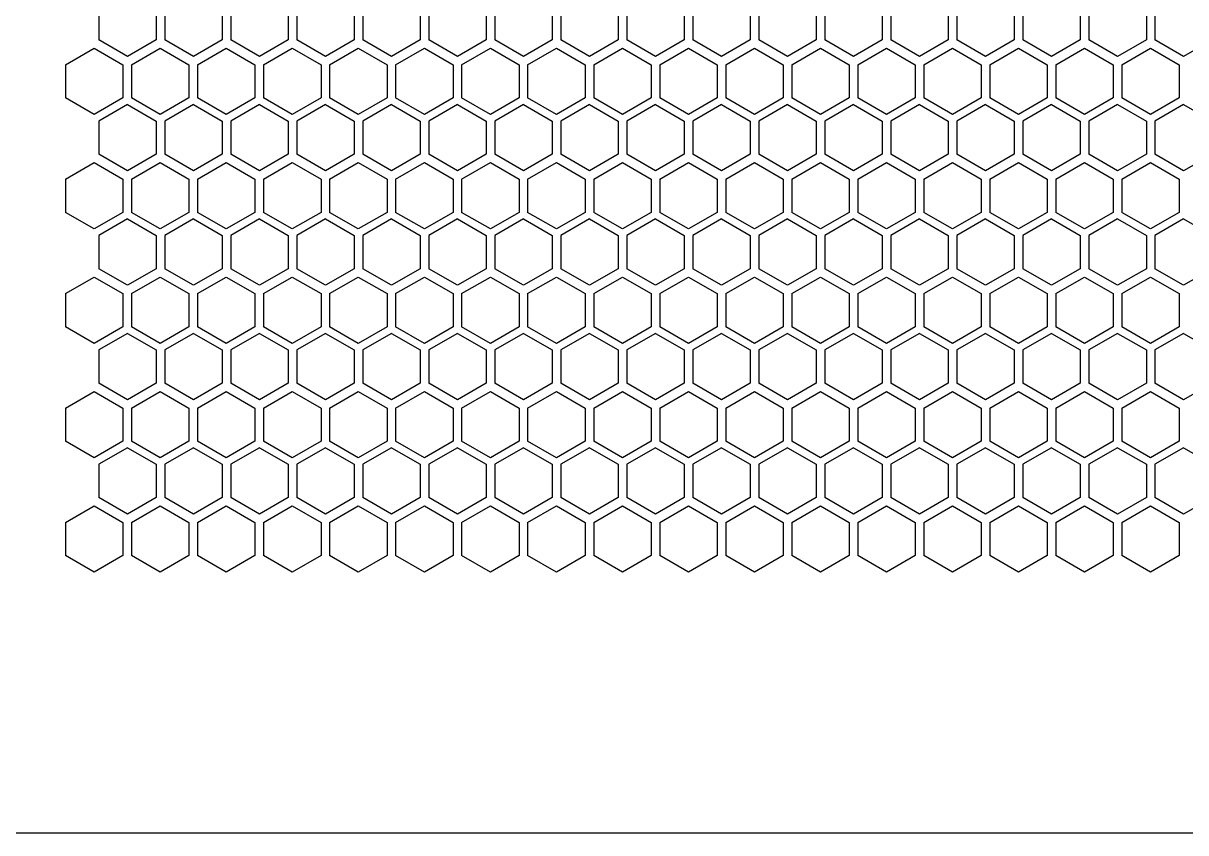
# Model space of a CAD drawing. Header units: millimetres. Extents: x 55614 to 110757, y -66981 to -47484.
# Drawn here: x 64181.1 to 64343.1, y -54977.5 to -54864.8 of the extents above; entities that cross this region are included whole.
import ezdxf

# ---------------------------------------------------------------- set-up
doc = ezdxf.new("R2010")
doc.units = ezdxf.units.MM
doc.layers.add('4215-0412-2_0', color=7, linetype='Continuous')
doc.layers.add('THICK', color=7, linetype='Continuous', lineweight=0)

# ---------------------------------------------------------------- blocks, each defined once
blk = doc.blocks.new('2-1725')
at = {"layer": '4215-0412-2_0', "color": 7, "linetype": 'Continuous'}
for p, q in [((-16895.18, -71942.25), (-16895.18, -71946.87)), ((-16887.18, -71942.25), (-16887.18, -71946.87)), ((-16885.98, -71942.25), (-16885.98, -71946.87)), ((-16877.98, -71942.25), (-16877.98, -71946.87)), ((-16876.78, -71942.25), (-16876.78, -71946.87)), ((-16868.78, -71942.25), (-16868.78, -71946.87)), ((-16867.58, -71942.25), (-16867.58, -71946.87)), ((-16859.58, -71942.25), (-16859.58, -71946.87)), ((-16858.38, -71942.25), (-16858.38, -71946.87)), ((-16850.38, -71942.25), (-16850.38, -71946.87)), ((-16849.18, -71942.25), (-16849.18, -71946.87)), ((-16841.18, -71942.25), (-16841.18, -71946.87)), ((-16839.98, -71942.25), (-16839.98, -71946.87)), ((-16831.98, -71942.25), (-16831.98, -71946.87)), ((-16830.78, -71942.25), (-16830.78, -71946.87)), ((-16822.78, -71942.25), (-16822.78, -71946.87)), ((-16821.58, -71942.25), (-16821.58, -71946.87)), ((-16813.58, -71942.25), (-16813.58, -71946.87)), ((-16812.38, -71942.25), (-16812.38, -71946.87)), ((-16804.38, -71942.25), (-16804.38, -71946.87)), ((-16803.18, -71942.25), (-16803.18, -71946.87)), ((-16795.18, -71942.25), (-16795.18, -71946.87)), ((-16793.98, -71942.25), (-16793.98, -71946.87)), ((-16785.98, -71942.25), (-16785.98, -71946.87)), ((-16784.78, -71942.25), (-16784.78, -71946.87)), ((-16776.78, -71942.25), (-16776.78, -71946.87)), ((-16775.58, -71942.25), (-16775.58, -71946.87)), ((-16767.58, -71942.25), (-16767.58, -71946.87)), ((-16766.38, -71942.25), (-16766.38, -71946.87)), ((-16758.38, -71942.25), (-16758.38, -71946.87)), ((-16757.18, -71942.25), (-16757.18, -71946.87)), ((-16749.18, -71942.25), (-16749.18, -71946.87)), ((-16747.98, -71942.25), (-16747.98, -71946.87)), ((-16899.8, -71950.34), (-16895.8, -71948.03)), ((-16895.8, -71948.03), (-16891.8, -71950.34)), ((-16891.18, -71949.18), (-16895.18, -71946.87)), ((-16887.18, -71946.87), (-16891.18, -71949.18)), ((-16890.6, -71950.34), (-16886.6, -71948.03)), ((-16886.6, -71948.03), (-16882.6, -71950.34)), ((-16881.98, -71949.18), (-16885.98, -71946.87)), ((-16877.98, -71946.87), (-16881.98, -71949.18)), ((-16881.4, -71950.34), (-16877.4, -71948.03)), ((-16877.4, -71948.03), (-16873.4, -71950.34)), ((-16872.78, -71949.18), (-16876.78, -71946.87)), ((-16868.78, -71946.87), (-16872.78, -71949.18)), ((-16872.2, -71950.34), (-16868.2, -71948.03)), ((-16868.2, -71948.03), (-16864.2, -71950.34)), ((-16863.58, -71949.18), (-16867.58, -71946.87)), ((-16859.58, -71946.87), (-16863.58, -71949.18)), ((-16863, -71950.34), (-16859, -71948.03)), ((-16859, -71948.03), (-16855, -71950.34)), ((-16854.38, -71949.18), (-16858.38, -71946.87)), ((-16850.38, -71946.87), (-16854.38, -71949.18)), ((-16853.8, -71950.34), (-16849.8, -71948.03)), ((-16849.8, -71948.03), (-16845.8, -71950.34)), ((-16845.18, -71949.18), (-16849.18, -71946.87)), ((-16841.18, -71946.87), (-16845.18, -71949.18)), ((-16844.6, -71950.34), (-16840.6, -71948.03)), ((-16840.6, -71948.03), (-16836.6, -71950.34)), ((-16835.98, -71949.18), (-16839.98, -71946.87)), ((-16831.98, -71946.87), (-16835.98, -71949.18)), ((-16835.4, -71950.34), (-16831.4, -71948.03)), ((-16831.4, -71948.03), (-16827.4, -71950.34)), ((-16826.78, -71949.18), (-16830.78, -71946.87)), ((-16822.78, -71946.87), (-16826.78, -71949.18)), ((-16826.2, -71950.34), (-16822.2, -71948.03)), ((-16822.2, -71948.03), (-16818.2, -71950.34)), ((-16817.58, -71949.18), (-16821.58, -71946.87)), ((-16813.58, -71946.87), (-16817.58, -71949.18)), ((-16817, -71950.34), (-16813, -71948.03)), ((-16813, -71948.03), (-16809, -71950.34)), ((-16808.38, -71949.18), (-16812.38, -71946.87)), ((-16804.38, -71946.87), (-16808.38, -71949.18)), ((-16807.8, -71950.34), (-16803.8, -71948.03)), ((-16803.8, -71948.03), (-16799.8, -71950.34)), ((-16799.18, -71949.18), (-16803.18, -71946.87)), ((-16795.18, -71946.87), (-16799.18, -71949.18)), ((-16798.6, -71950.34), (-16794.6, -71948.03)), ((-16794.6, -71948.03), (-16790.6, -71950.34)), ((-16789.98, -71949.18), (-16793.98, -71946.87)), ((-16785.98, -71946.87), (-16789.98, -71949.18)), ((-16789.4, -71950.34), (-16785.4, -71948.03)), ((-16785.4, -71948.03), (-16781.4, -71950.34)), ((-16780.78, -71949.18), (-16784.78, -71946.87)), ((-16776.78, -71946.87), (-16780.78, -71949.18)), ((-16780.2, -71950.34), (-16776.2, -71948.03)), ((-16776.2, -71948.03), (-16772.2, -71950.34)), ((-16771.58, -71949.18), (-16775.58, -71946.87)), ((-16767.58, -71946.87), (-16771.58, -71949.18)), ((-16771, -71950.34), (-16767, -71948.03)), ((-16767, -71948.03), (-16763, -71950.34)), ((-16762.38, -71949.18), (-16766.38, -71946.87)), ((-16758.38, -71946.87), (-16762.38, -71949.18)), ((-16761.8, -71950.34), (-16757.8, -71948.03)), ((-16757.8, -71948.03), (-16753.8, -71950.34)), ((-16753.18, -71949.18), (-16757.18, -71946.87)), ((-16749.18, -71946.87), (-16753.18, -71949.18)), ((-16752.6, -71950.34), (-16748.6, -71948.03)), ((-16748.6, -71948.03), (-16744.6, -71950.34)), ((-16743.98, -71949.18), (-16747.98, -71946.87)), ((-16739.98, -71946.87), (-16743.98, -71949.18)), ((-16899.8, -71950.34), (-16899.8, -71954.96)), ((-16891.8, -71950.34), (-16891.8, -71954.96)), ((-16890.6, -71950.34), (-16890.6, -71954.96)), ((-16882.6, -71950.34), (-16882.6, -71954.96)), ((-16881.4, -71950.34), (-16881.4, -71954.96)), ((-16873.4, -71950.34), (-16873.4, -71954.96)), ((-16872.2, -71950.34), (-16872.2, -71954.96)), ((-16864.2, -71950.34), (-16864.2, -71954.96)), ((-16863, -71950.34), (-16863, -71954.96)), ((-16855, -71950.34), (-16855, -71954.96)), ((-16853.8, -71950.34), (-16853.8, -71954.96)), ((-16845.8, -71950.34), (-16845.8, -71954.96)), ((-16844.6, -71950.34), (-16844.6, -71954.96)), ((-16836.6, -71950.34), (-16836.6, -71954.96)), ((-16835.4, -71950.34), (-16835.4, -71954.96)), ((-16827.4, -71950.34), (-16827.4, -71954.96)), ((-16826.2, -71950.34), (-16826.2, -71954.96)), ((-16818.2, -71950.34), (-16818.2, -71954.96)), ((-16817, -71950.34), (-16817, -71954.96)), ((-16809, -71950.34), (-16809, -71954.96)), ((-16807.8, -71950.34), (-16807.8, -71954.96)), ((-16799.8, -71950.34), (-16799.8, -71954.96)), ((-16798.6, -71950.34), (-16798.6, -71954.96)), ((-16790.6, -71950.34), (-16790.6, -71954.96)), ((-16789.4, -71950.34), (-16789.4, -71954.96)), ((-16781.4, -71950.34), (-16781.4, -71954.96)), ((-16780.2, -71950.34), (-16780.2, -71954.96)), ((-16772.2, -71950.34), (-16772.2, -71954.96)), ((-16771, -71950.34), (-16771, -71954.96)), ((-16763, -71950.34), (-16763, -71954.96)), ((-16761.8, -71950.34), (-16761.8, -71954.96)), ((-16753.8, -71950.34), (-16753.8, -71954.96)), ((-16752.6, -71950.34), (-16752.6, -71954.96)), ((-16744.6, -71950.34), (-16744.6, -71954.96)), ((-16895.8, -71957.27), (-16899.8, -71954.96)), ((-16891.8, -71954.96), (-16895.8, -71957.27)), ((-16891.18, -71955.87), (-16895.18, -71958.18)), ((-16891.18, -71955.87), (-16887.18, -71958.18)), ((-16886.6, -71957.27), (-16890.6, -71954.96)), ((-16882.6, -71954.96), (-16886.6, -71957.27)), ((-16881.98, -71955.87), (-16885.98, -71958.18)), ((-16881.98, -71955.87), (-16877.98, -71958.18)), ((-16877.4, -71957.27), (-16881.4, -71954.96)), ((-16873.4, -71954.96), (-16877.4, -71957.27)), ((-16872.78, -71955.87), (-16876.78, -71958.18)), ((-16872.78, -71955.87), (-16868.78, -71958.18)), ((-16868.2, -71957.27), (-16872.2, -71954.96)), ((-16864.2, -71954.96), (-16868.2, -71957.27)), ((-16863.58, -71955.87), (-16867.58, -71958.18)), ((-16863.58, -71955.87), (-16859.58, -71958.18)), ((-16859, -71957.27), (-16863, -71954.96)), ((-16855, -71954.96), (-16859, -71957.27)), ((-16854.38, -71955.87), (-16858.38, -71958.18)), ((-16854.38, -71955.87), (-16850.38, -71958.18)), ((-16849.8, -71957.27), (-16853.8, -71954.96)), ((-16845.8, -71954.96), (-16849.8, -71957.27)), ((-16845.18, -71955.87), (-16849.18, -71958.18)), ((-16845.18, -71955.87), (-16841.18, -71958.18)), ((-16840.6, -71957.27), (-16844.6, -71954.96)), ((-16836.6, -71954.96), (-16840.6, -71957.27)), ((-16835.98, -71955.87), (-16839.98, -71958.18)), ((-16835.98, -71955.87), (-16831.98, -71958.18)), ((-16831.4, -71957.27), (-16835.4, -71954.96)), ((-16827.4, -71954.96), (-16831.4, -71957.27)), ((-16826.78, -71955.87), (-16830.78, -71958.18)), ((-16826.78, -71955.87), (-16822.78, -71958.18)), ((-16822.2, -71957.27), (-16826.2, -71954.96)), ((-16818.2, -71954.96), (-16822.2, -71957.27)), ((-16817.58, -71955.87), (-16821.58, -71958.18)), ((-16817.58, -71955.87), (-16813.58, -71958.18)), ((-16813, -71957.27), (-16817, -71954.96)), ((-16809, -71954.96), (-16813, -71957.27)), ((-16808.38, -71955.87), (-16812.38, -71958.18)), ((-16808.38, -71955.87), (-16804.38, -71958.18)), ((-16803.8, -71957.27), (-16807.8, -71954.96)), ((-16799.8, -71954.96), (-16803.8, -71957.27)), ((-16799.18, -71955.87), (-16803.18, -71958.18)), ((-16799.18, -71955.87), (-16795.18, -71958.18)), ((-16794.6, -71957.27), (-16798.6, -71954.96)), ((-16790.6, -71954.96), (-16794.6, -71957.27)), ((-16789.98, -71955.87), (-16793.98, -71958.18)), ((-16789.98, -71955.87), (-16785.98, -71958.18)), ((-16785.4, -71957.27), (-16789.4, -71954.96)), ((-16781.4, -71954.96), (-16785.4, -71957.27)), ((-16780.78, -71955.87), (-16784.78, -71958.18)), ((-16780.78, -71955.87), (-16776.78, -71958.18)), ((-16776.2, -71957.27), (-16780.2, -71954.96)), ((-16772.2, -71954.96), (-16776.2, -71957.27)), ((-16771.58, -71955.87), (-16775.58, -71958.18)), ((-16771.58, -71955.87), (-16767.58, -71958.18)), ((-16767, -71957.27), (-16771, -71954.96)), ((-16763, -71954.96), (-16767, -71957.27)), ((-16762.38, -71955.87), (-16766.38, -71958.18)), ((-16762.38, -71955.87), (-16758.38, -71958.18)), ((-16757.8, -71957.27), (-16761.8, -71954.96)), ((-16753.8, -71954.96), (-16757.8, -71957.27)), ((-16753.18, -71955.87), (-16757.18, -71958.18)), ((-16753.18, -71955.87), (-16749.18, -71958.18)), ((-16748.6, -71957.27), (-16752.6, -71954.96)), ((-16744.6, -71954.96), (-16748.6, -71957.27)), ((-16743.98, -71955.87), (-16747.98, -71958.18)), ((-16743.98, -71955.87), (-16739.98, -71958.18)), ((-16895.18, -71958.18), (-16895.18, -71962.8)), ((-16887.18, -71958.18), (-16887.18, -71962.8)), ((-16885.98, -71958.18), (-16885.98, -71962.8)), ((-16877.98, -71958.18), (-16877.98, -71962.8)), ((-16876.78, -71958.18), (-16876.78, -71962.8)), ((-16868.78, -71958.18), (-16868.78, -71962.8)), ((-16867.58, -71958.18), (-16867.58, -71962.8)), ((-16859.58, -71958.18), (-16859.58, -71962.8)), ((-16858.38, -71958.18), (-16858.38, -71962.8)), ((-16850.38, -71958.18), (-16850.38, -71962.8)), ((-16849.18, -71958.18), (-16849.18, -71962.8)), ((-16841.18, -71958.18), (-16841.18, -71962.8)), ((-16839.98, -71958.18), (-16839.98, -71962.8)), ((-16831.98, -71958.18), (-16831.98, -71962.8)), ((-16830.78, -71958.18), (-16830.78, -71962.8)), ((-16822.78, -71958.18), (-16822.78, -71962.8)), ((-16821.58, -71958.18), (-16821.58, -71962.8)), ((-16813.58, -71958.18), (-16813.58, -71962.8)), ((-16812.38, -71958.18), (-16812.38, -71962.8)), ((-16804.38, -71958.18), (-16804.38, -71962.8)), ((-16803.18, -71958.18), (-16803.18, -71962.8)), ((-16795.18, -71958.18), (-16795.18, -71962.8)), ((-16793.98, -71958.18), (-16793.98, -71962.8)), ((-16785.98, -71958.18), (-16785.98, -71962.8)), ((-16784.78, -71958.18), (-16784.78, -71962.8)), ((-16776.78, -71958.18), (-16776.78, -71962.8)), ((-16775.58, -71958.18), (-16775.58, -71962.8)), ((-16767.58, -71958.18), (-16767.58, -71962.8)), ((-16766.38, -71958.18), (-16766.38, -71962.8)), ((-16758.38, -71958.18), (-16758.38, -71962.8)), ((-16757.18, -71958.18), (-16757.18, -71962.8)), ((-16749.18, -71958.18), (-16749.18, -71962.8)), ((-16747.98, -71958.18), (-16747.98, -71962.8)), ((-16891.18, -71965.11), (-16895.18, -71962.8)), ((-16887.18, -71962.8), (-16891.18, -71965.11)), ((-16881.98, -71965.11), (-16885.98, -71962.8)), ((-16877.98, -71962.8), (-16881.98, -71965.11)), ((-16872.78, -71965.11), (-16876.78, -71962.8)), ((-16868.78, -71962.8), (-16872.78, -71965.11)), ((-16863.58, -71965.11), (-16867.58, -71962.8)), ((-16859.58, -71962.8), (-16863.58, -71965.11)), ((-16854.38, -71965.11), (-16858.38, -71962.8)), ((-16850.38, -71962.8), (-16854.38, -71965.11)), ((-16845.18, -71965.11), (-16849.18, -71962.8)), ((-16841.18, -71962.8), (-16845.18, -71965.11)), ((-16835.98, -71965.11), (-16839.98, -71962.8)), ((-16831.98, -71962.8), (-16835.98, -71965.11)), ((-16826.78, -71965.11), (-16830.78, -71962.8)), ((-16822.78, -71962.8), (-16826.78, -71965.11)), ((-16817.58, -71965.11), (-16821.58, -71962.8)), ((-16813.58, -71962.8), (-16817.58, -71965.11)), ((-16808.38, -71965.11), (-16812.38, -71962.8)), ((-16804.38, -71962.8), (-16808.38, -71965.11)), ((-16799.18, -71965.11), (-16803.18, -71962.8)), ((-16795.18, -71962.8), (-16799.18, -71965.11)), ((-16789.98, -71965.11), (-16793.98, -71962.8)), ((-16785.98, -71962.8), (-16789.98, -71965.11)), ((-16780.78, -71965.11), (-16784.78, -71962.8)), ((-16776.78, -71962.8), (-16780.78, -71965.11)), ((-16771.58, -71965.11), (-16775.58, -71962.8)), ((-16767.58, -71962.8), (-16771.58, -71965.11)), ((-16762.38, -71965.11), (-16766.38, -71962.8)), ((-16758.38, -71962.8), (-16762.38, -71965.11)), ((-16753.18, -71965.11), (-16757.18, -71962.8)), ((-16749.18, -71962.8), (-16753.18, -71965.11)), ((-16743.98, -71965.11), (-16747.98, -71962.8)), ((-16739.98, -71962.8), (-16743.98, -71965.11)), ((-16899.8, -71966.27), (-16895.8, -71963.96)), ((-16895.8, -71963.96), (-16891.8, -71966.27)), ((-16890.6, -71966.27), (-16886.6, -71963.96)), ((-16886.6, -71963.96), (-16882.6, -71966.27)), ((-16881.4, -71966.27), (-16877.4, -71963.96)), ((-16877.4, -71963.96), (-16873.4, -71966.27)), ((-16872.2, -71966.27), (-16868.2, -71963.96)), ((-16868.2, -71963.96), (-16864.2, -71966.27)), ((-16863, -71966.27), (-16859, -71963.96)), ((-16859, -71963.96), (-16855, -71966.27)), ((-16853.8, -71966.27), (-16849.8, -71963.96)), ((-16849.8, -71963.96), (-16845.8, -71966.27)), ((-16844.6, -71966.27), (-16840.6, -71963.96)), ((-16840.6, -71963.96), (-16836.6, -71966.27)), ((-16835.4, -71966.27), (-16831.4, -71963.96)), ((-16831.4, -71963.96), (-16827.4, -71966.27)), ((-16826.2, -71966.27), (-16822.2, -71963.96)), ((-16822.2, -71963.96), (-16818.2, -71966.27)), ((-16817, -71966.27), (-16813, -71963.96)), ((-16813, -71963.96), (-16809, -71966.27)), ((-16807.8, -71966.27), (-16803.8, -71963.96)), ((-16803.8, -71963.96), (-16799.8, -71966.27)), ((-16798.6, -71966.27), (-16794.6, -71963.96)), ((-16794.6, -71963.96), (-16790.6, -71966.27)), ((-16789.4, -71966.27), (-16785.4, -71963.96)), ((-16785.4, -71963.96), (-16781.4, -71966.27)), ((-16780.2, -71966.27), (-16776.2, -71963.96)), ((-16776.2, -71963.96), (-16772.2, -71966.27)), ((-16771, -71966.27), (-16767, -71963.96)), ((-16767, -71963.96), (-16763, -71966.27)), ((-16761.8, -71966.27), (-16757.8, -71963.96)), ((-16757.8, -71963.96), (-16753.8, -71966.27)), ((-16752.6, -71966.27), (-16748.6, -71963.96)), ((-16748.6, -71963.96), (-16744.6, -71966.27)), ((-16899.8, -71966.27), (-16899.8, -71970.89)), ((-16891.8, -71966.27), (-16891.8, -71970.89)), ((-16890.6, -71966.27), (-16890.6, -71970.89)), ((-16882.6, -71966.27), (-16882.6, -71970.89)), ((-16881.4, -71966.27), (-16881.4, -71970.89)), ((-16873.4, -71966.27), (-16873.4, -71970.89)), ((-16872.2, -71966.27), (-16872.2, -71970.89)), ((-16864.2, -71966.27), (-16864.2, -71970.89)), ((-16863, -71966.27), (-16863, -71970.89)), ((-16855, -71966.27), (-16855, -71970.89)), ((-16853.8, -71966.27), (-16853.8, -71970.89)), ((-16845.8, -71966.27), (-16845.8, -71970.89)), ((-16844.6, -71966.27), (-16844.6, -71970.89)), ((-16836.6, -71966.27), (-16836.6, -71970.89)), ((-16835.4, -71966.27), (-16835.4, -71970.89)), ((-16827.4, -71966.27), (-16827.4, -71970.89)), ((-16826.2, -71966.27), (-16826.2, -71970.89)), ((-16818.2, -71966.27), (-16818.2, -71970.89)), ((-16817, -71966.27), (-16817, -71970.89)), ((-16809, -71966.27), (-16809, -71970.89)), ((-16807.8, -71966.27), (-16807.8, -71970.89)), ((-16799.8, -71966.27), (-16799.8, -71970.89)), ((-16798.6, -71966.27), (-16798.6, -71970.89)), ((-16790.6, -71966.27), (-16790.6, -71970.89)), ((-16789.4, -71966.27), (-16789.4, -71970.89)), ((-16781.4, -71966.27), (-16781.4, -71970.89)), ((-16780.2, -71966.27), (-16780.2, -71970.89)), ((-16772.2, -71966.27), (-16772.2, -71970.89)), ((-16771, -71966.27), (-16771, -71970.89)), ((-16763, -71966.27), (-16763, -71970.89)), ((-16761.8, -71966.27), (-16761.8, -71970.89)), ((-16753.8, -71966.27), (-16753.8, -71970.89)), ((-16752.6, -71966.27), (-16752.6, -71970.89)), ((-16744.6, -71966.27), (-16744.6, -71970.89)), ((-16895.8, -71973.2), (-16899.8, -71970.89)), ((-16891.8, -71970.89), (-16895.8, -71973.2)), ((-16886.6, -71973.2), (-16890.6, -71970.89)), ((-16882.6, -71970.89), (-16886.6, -71973.2)), ((-16877.4, -71973.2), (-16881.4, -71970.89)), ((-16873.4, -71970.89), (-16877.4, -71973.2)), ((-16868.2, -71973.2), (-16872.2, -71970.89)), ((-16864.2, -71970.89), (-16868.2, -71973.2)), ((-16859, -71973.2), (-16863, -71970.89)), ((-16855, -71970.89), (-16859, -71973.2)), ((-16849.8, -71973.2), (-16853.8, -71970.89)), ((-16845.8, -71970.89), (-16849.8, -71973.2)), ((-16840.6, -71973.2), (-16844.6, -71970.89)), ((-16836.6, -71970.89), (-16840.6, -71973.2)), ((-16831.4, -71973.2), (-16835.4, -71970.89)), ((-16827.4, -71970.89), (-16831.4, -71973.2)), ((-16822.2, -71973.2), (-16826.2, -71970.89)), ((-16818.2, -71970.89), (-16822.2, -71973.2)), ((-16813, -71973.2), (-16817, -71970.89)), ((-16809, -71970.89), (-16813, -71973.2)), ((-16803.8, -71973.2), (-16807.8, -71970.89)), ((-16799.8, -71970.89), (-16803.8, -71973.2)), ((-16794.6, -71973.2), (-16798.6, -71970.89)), ((-16790.6, -71970.89), (-16794.6, -71973.2)), ((-16785.4, -71973.2), (-16789.4, -71970.89)), ((-16781.4, -71970.89), (-16785.4, -71973.2)), ((-16776.2, -71973.2), (-16780.2, -71970.89)), ((-16772.2, -71970.89), (-16776.2, -71973.2)), ((-16767, -71973.2), (-16771, -71970.89)), ((-16763, -71970.89), (-16767, -71973.2)), ((-16757.8, -71973.2), (-16761.8, -71970.89)), ((-16753.8, -71970.89), (-16757.8, -71973.2)), ((-16748.6, -71973.2), (-16752.6, -71970.89)), ((-16744.6, -71970.89), (-16748.6, -71973.2)), ((-16891.18, -71971.8), (-16895.18, -71974.11)), ((-16891.18, -71971.8), (-16887.18, -71974.11)), ((-16881.98, -71971.8), (-16885.98, -71974.11)), ((-16881.98, -71971.8), (-16877.98, -71974.11)), ((-16872.78, -71971.8), (-16876.78, -71974.11)), ((-16872.78, -71971.8), (-16868.78, -71974.11)), ((-16863.58, -71971.8), (-16867.58, -71974.11)), ((-16863.58, -71971.8), (-16859.58, -71974.11)), ((-16854.38, -71971.8), (-16858.38, -71974.11)), ((-16854.38, -71971.8), (-16850.38, -71974.11)), ((-16845.18, -71971.8), (-16849.18, -71974.11)), ((-16845.18, -71971.8), (-16841.18, -71974.11)), ((-16835.98, -71971.8), (-16839.98, -71974.11)), ((-16835.98, -71971.8), (-16831.98, -71974.11)), ((-16826.78, -71971.8), (-16830.78, -71974.11)), ((-16826.78, -71971.8), (-16822.78, -71974.11)), ((-16817.58, -71971.8), (-16821.58, -71974.11)), ((-16817.58, -71971.8), (-16813.58, -71974.11)), ((-16808.38, -71971.8), (-16812.38, -71974.11)), ((-16808.38, -71971.8), (-16804.38, -71974.11)), ((-16799.18, -71971.8), (-16803.18, -71974.11)), ((-16799.18, -71971.8), (-16795.18, -71974.11)), ((-16789.98, -71971.8), (-16793.98, -71974.11)), ((-16789.98, -71971.8), (-16785.98, -71974.11)), ((-16780.78, -71971.8), (-16784.78, -71974.11)), ((-16780.78, -71971.8), (-16776.78, -71974.11)), ((-16771.58, -71971.8), (-16775.58, -71974.11)), ((-16771.58, -71971.8), (-16767.58, -71974.11)), ((-16762.38, -71971.8), (-16766.38, -71974.11)), ((-16762.38, -71971.8), (-16758.38, -71974.11)), ((-16753.18, -71971.8), (-16757.18, -71974.11)), ((-16753.18, -71971.8), (-16749.18, -71974.11)), ((-16743.98, -71971.8), (-16747.98, -71974.11)), ((-16743.98, -71971.8), (-16739.98, -71974.11)), ((-16895.18, -71974.11), (-16895.18, -71978.73)), ((-16887.18, -71974.11), (-16887.18, -71978.73)), ((-16885.98, -71974.11), (-16885.98, -71978.73)), ((-16877.98, -71974.11), (-16877.98, -71978.73)), ((-16876.78, -71974.11), (-16876.78, -71978.73)), ((-16868.78, -71974.11), (-16868.78, -71978.73)), ((-16867.58, -71974.11), (-16867.58, -71978.73)), ((-16859.58, -71974.11), (-16859.58, -71978.73)), ((-16858.38, -71974.11), (-16858.38, -71978.73)), ((-16850.38, -71974.11), (-16850.38, -71978.73)), ((-16849.18, -71974.11), (-16849.18, -71978.73)), ((-16841.18, -71974.11), (-16841.18, -71978.73)), ((-16839.98, -71974.11), (-16839.98, -71978.73)), ((-16831.98, -71974.11), (-16831.98, -71978.73)), ((-16830.78, -71974.11), (-16830.78, -71978.73)), ((-16822.78, -71974.11), (-16822.78, -71978.73)), ((-16821.58, -71974.11), (-16821.58, -71978.73)), ((-16813.58, -71974.11), (-16813.58, -71978.73)), ((-16812.38, -71974.11), (-16812.38, -71978.73)), ((-16804.38, -71974.11), (-16804.38, -71978.73)), ((-16803.18, -71974.11), (-16803.18, -71978.73)), ((-16795.18, -71974.11), (-16795.18, -71978.73)), ((-16793.98, -71974.11), (-16793.98, -71978.73)), ((-16785.98, -71974.11), (-16785.98, -71978.73)), ((-16784.78, -71974.11), (-16784.78, -71978.73)), ((-16776.78, -71974.11), (-16776.78, -71978.73)), ((-16775.58, -71974.11), (-16775.58, -71978.73)), ((-16767.58, -71974.11), (-16767.58, -71978.73)), ((-16766.38, -71974.11), (-16766.38, -71978.73)), ((-16758.38, -71974.11), (-16758.38, -71978.73)), ((-16757.18, -71974.11), (-16757.18, -71978.73)), ((-16749.18, -71974.11), (-16749.18, -71978.73)), ((-16747.98, -71974.11), (-16747.98, -71978.73)), ((-16891.18, -71981.04), (-16895.18, -71978.73)), ((-16887.18, -71978.73), (-16891.18, -71981.04)), ((-16881.98, -71981.04), (-16885.98, -71978.73)), ((-16877.98, -71978.73), (-16881.98, -71981.04)), ((-16872.78, -71981.04), (-16876.78, -71978.73)), ((-16868.78, -71978.73), (-16872.78, -71981.04)), ((-16863.58, -71981.04), (-16867.58, -71978.73)), ((-16859.58, -71978.73), (-16863.58, -71981.04)), ((-16854.38, -71981.04), (-16858.38, -71978.73)), ((-16850.38, -71978.73), (-16854.38, -71981.04)), ((-16845.18, -71981.04), (-16849.18, -71978.73)), ((-16841.18, -71978.73), (-16845.18, -71981.04)), ((-16835.98, -71981.04), (-16839.98, -71978.73)), ((-16831.98, -71978.73), (-16835.98, -71981.04)), ((-16826.78, -71981.04), (-16830.78, -71978.73)), ((-16822.78, -71978.73), (-16826.78, -71981.04)), ((-16817.58, -71981.04), (-16821.58, -71978.73)), ((-16813.58, -71978.73), (-16817.58, -71981.04)), ((-16808.38, -71981.04), (-16812.38, -71978.73)), ((-16804.38, -71978.73), (-16808.38, -71981.04)), ((-16799.18, -71981.04), (-16803.18, -71978.73)), ((-16795.18, -71978.73), (-16799.18, -71981.04)), ((-16789.98, -71981.04), (-16793.98, -71978.73)), ((-16785.98, -71978.73), (-16789.98, -71981.04)), ((-16780.78, -71981.04), (-16784.78, -71978.73)), ((-16776.78, -71978.73), (-16780.78, -71981.04)), ((-16771.58, -71981.04), (-16775.58, -71978.73)), ((-16767.58, -71978.73), (-16771.58, -71981.04)), ((-16762.38, -71981.04), (-16766.38, -71978.73)), ((-16758.38, -71978.73), (-16762.38, -71981.04)), ((-16753.18, -71981.04), (-16757.18, -71978.73)), ((-16749.18, -71978.73), (-16753.18, -71981.04)), ((-16743.98, -71981.04), (-16747.98, -71978.73)), ((-16739.98, -71978.73), (-16743.98, -71981.04)), ((-16899.8, -71982.2), (-16895.8, -71979.89)), ((-16895.8, -71979.89), (-16891.8, -71982.2)), ((-16890.6, -71982.2), (-16886.6, -71979.89)), ((-16886.6, -71979.89), (-16882.6, -71982.2)), ((-16881.4, -71982.2), (-16877.4, -71979.89)), ((-16877.4, -71979.89), (-16873.4, -71982.2)), ((-16872.2, -71982.2), (-16868.2, -71979.89)), ((-16868.2, -71979.89), (-16864.2, -71982.2)), ((-16863, -71982.2), (-16859, -71979.89)), ((-16859, -71979.89), (-16855, -71982.2)), ((-16853.8, -71982.2), (-16849.8, -71979.89)), ((-16849.8, -71979.89), (-16845.8, -71982.2)), ((-16844.6, -71982.2), (-16840.6, -71979.89)), ((-16840.6, -71979.89), (-16836.6, -71982.2)), ((-16835.4, -71982.2), (-16831.4, -71979.89)), ((-16831.4, -71979.89), (-16827.4, -71982.2)), ((-16826.2, -71982.2), (-16822.2, -71979.89)), ((-16822.2, -71979.89), (-16818.2, -71982.2)), ((-16817, -71982.2), (-16813, -71979.89)), ((-16813, -71979.89), (-16809, -71982.2)), ((-16807.8, -71982.2), (-16803.8, -71979.89)), ((-16803.8, -71979.89), (-16799.8, -71982.2)), ((-16798.6, -71982.2), (-16794.6, -71979.89)), ((-16794.6, -71979.89), (-16790.6, -71982.2)), ((-16789.4, -71982.2), (-16785.4, -71979.89)), ((-16785.4, -71979.89), (-16781.4, -71982.2)), ((-16780.2, -71982.2), (-16776.2, -71979.89)), ((-16776.2, -71979.89), (-16772.2, -71982.2)), ((-16771, -71982.2), (-16767, -71979.89)), ((-16767, -71979.89), (-16763, -71982.2)), ((-16761.8, -71982.2), (-16757.8, -71979.89)), ((-16757.8, -71979.89), (-16753.8, -71982.2)), ((-16752.6, -71982.2), (-16748.6, -71979.89)), ((-16748.6, -71979.89), (-16744.6, -71982.2)), ((-16899.8, -71982.2), (-16899.8, -71986.82)), ((-16891.8, -71982.2), (-16891.8, -71986.82)), ((-16890.6, -71982.2), (-16890.6, -71986.82)), ((-16882.6, -71982.2), (-16882.6, -71986.82)), ((-16881.4, -71982.2), (-16881.4, -71986.82)), ((-16873.4, -71982.2), (-16873.4, -71986.82)), ((-16872.2, -71982.2), (-16872.2, -71986.82)), ((-16864.2, -71982.2), (-16864.2, -71986.82)), ((-16863, -71982.2), (-16863, -71986.82)), ((-16855, -71982.2), (-16855, -71986.82)), ((-16853.8, -71982.2), (-16853.8, -71986.82)), ((-16845.8, -71982.2), (-16845.8, -71986.82)), ((-16844.6, -71982.2), (-16844.6, -71986.82)), ((-16836.6, -71982.2), (-16836.6, -71986.82)), ((-16835.4, -71982.2), (-16835.4, -71986.82)), ((-16827.4, -71982.2), (-16827.4, -71986.82)), ((-16826.2, -71982.2), (-16826.2, -71986.82)), ((-16818.2, -71982.2), (-16818.2, -71986.82)), ((-16817, -71982.2), (-16817, -71986.82)), ((-16809, -71982.2), (-16809, -71986.82)), ((-16807.8, -71982.2), (-16807.8, -71986.82)), ((-16799.8, -71982.2), (-16799.8, -71986.82)), ((-16798.6, -71982.2), (-16798.6, -71986.82)), ((-16790.6, -71982.2), (-16790.6, -71986.82)), ((-16789.4, -71982.2), (-16789.4, -71986.82)), ((-16781.4, -71982.2), (-16781.4, -71986.82)), ((-16780.2, -71982.2), (-16780.2, -71986.82)), ((-16772.2, -71982.2), (-16772.2, -71986.82)), ((-16771, -71982.2), (-16771, -71986.82)), ((-16763, -71982.2), (-16763, -71986.82)), ((-16761.8, -71982.2), (-16761.8, -71986.82)), ((-16753.8, -71982.2), (-16753.8, -71986.82)), ((-16752.6, -71982.2), (-16752.6, -71986.82)), ((-16744.6, -71982.2), (-16744.6, -71986.82)), ((-16895.8, -71989.13), (-16899.8, -71986.82)), ((-16891.8, -71986.82), (-16895.8, -71989.13)), ((-16886.6, -71989.13), (-16890.6, -71986.82)), ((-16882.6, -71986.82), (-16886.6, -71989.13)), ((-16877.4, -71989.13), (-16881.4, -71986.82)), ((-16873.4, -71986.82), (-16877.4, -71989.13)), ((-16868.2, -71989.13), (-16872.2, -71986.82)), ((-16864.2, -71986.82), (-16868.2, -71989.13)), ((-16859, -71989.13), (-16863, -71986.82)), ((-16855, -71986.82), (-16859, -71989.13)), ((-16849.8, -71989.13), (-16853.8, -71986.82)), ((-16845.8, -71986.82), (-16849.8, -71989.13)), ((-16840.6, -71989.13), (-16844.6, -71986.82)), ((-16836.6, -71986.82), (-16840.6, -71989.13)), ((-16831.4, -71989.13), (-16835.4, -71986.82)), ((-16827.4, -71986.82), (-16831.4, -71989.13)), ((-16822.2, -71989.13), (-16826.2, -71986.82)), ((-16818.2, -71986.82), (-16822.2, -71989.13)), ((-16813, -71989.13), (-16817, -71986.82)), ((-16809, -71986.82), (-16813, -71989.13)), ((-16803.8, -71989.13), (-16807.8, -71986.82)), ((-16799.8, -71986.82), (-16803.8, -71989.13)), ((-16794.6, -71989.13), (-16798.6, -71986.82)), ((-16790.6, -71986.82), (-16794.6, -71989.13)), ((-16785.4, -71989.13), (-16789.4, -71986.82)), ((-16781.4, -71986.82), (-16785.4, -71989.13)), ((-16776.2, -71989.13), (-16780.2, -71986.82)), ((-16772.2, -71986.82), (-16776.2, -71989.13)), ((-16767, -71989.13), (-16771, -71986.82)), ((-16763, -71986.82), (-16767, -71989.13)), ((-16757.8, -71989.13), (-16761.8, -71986.82)), ((-16753.8, -71986.82), (-16757.8, -71989.13)), ((-16748.6, -71989.13), (-16752.6, -71986.82)), ((-16744.6, -71986.82), (-16748.6, -71989.13)), ((-16891.18, -71987.73), (-16895.18, -71990.04)), ((-16891.18, -71987.73), (-16887.18, -71990.04)), ((-16881.98, -71987.73), (-16885.98, -71990.04)), ((-16881.98, -71987.73), (-16877.98, -71990.04)), ((-16872.78, -71987.73), (-16876.78, -71990.04)), ((-16872.78, -71987.73), (-16868.78, -71990.04)), ((-16863.58, -71987.73), (-16867.58, -71990.04)), ((-16863.58, -71987.73), (-16859.58, -71990.04)), ((-16854.38, -71987.73), (-16858.38, -71990.04)), ((-16854.38, -71987.73), (-16850.38, -71990.04)), ((-16845.18, -71987.73), (-16849.18, -71990.04)), ((-16845.18, -71987.73), (-16841.18, -71990.04)), ((-16835.98, -71987.73), (-16839.98, -71990.04)), ((-16835.98, -71987.73), (-16831.98, -71990.04)), ((-16826.78, -71987.73), (-16830.78, -71990.04)), ((-16826.78, -71987.73), (-16822.78, -71990.04)), ((-16817.58, -71987.73), (-16821.58, -71990.04)), ((-16817.58, -71987.73), (-16813.58, -71990.04)), ((-16808.38, -71987.73), (-16812.38, -71990.04)), ((-16808.38, -71987.73), (-16804.38, -71990.04)), ((-16799.18, -71987.73), (-16803.18, -71990.04)), ((-16799.18, -71987.73), (-16795.18, -71990.04)), ((-16789.98, -71987.73), (-16793.98, -71990.04)), ((-16789.98, -71987.73), (-16785.98, -71990.04)), ((-16780.78, -71987.73), (-16784.78, -71990.04)), ((-16780.78, -71987.73), (-16776.78, -71990.04)), ((-16771.58, -71987.73), (-16775.58, -71990.04)), ((-16771.58, -71987.73), (-16767.58, -71990.04)), ((-16762.38, -71987.73), (-16766.38, -71990.04)), ((-16762.38, -71987.73), (-16758.38, -71990.04)), ((-16753.18, -71987.73), (-16757.18, -71990.04)), ((-16753.18, -71987.73), (-16749.18, -71990.04)), ((-16743.98, -71987.73), (-16747.98, -71990.04)), ((-16743.98, -71987.73), (-16739.98, -71990.04)), ((-16895.18, -71990.04), (-16895.18, -71994.66)), ((-16887.18, -71990.04), (-16887.18, -71994.66)), ((-16885.98, -71990.04), (-16885.98, -71994.66)), ((-16877.98, -71990.04), (-16877.98, -71994.66)), ((-16876.78, -71990.04), (-16876.78, -71994.66)), ((-16868.78, -71990.04), (-16868.78, -71994.66)), ((-16867.58, -71990.04), (-16867.58, -71994.66)), ((-16859.58, -71990.04), (-16859.58, -71994.66)), ((-16858.38, -71990.04), (-16858.38, -71994.66)), ((-16850.38, -71990.04), (-16850.38, -71994.66)), ((-16849.18, -71990.04), (-16849.18, -71994.66)), ((-16841.18, -71990.04), (-16841.18, -71994.66)), ((-16839.98, -71990.04), (-16839.98, -71994.66)), ((-16831.98, -71990.04), (-16831.98, -71994.66)), ((-16830.78, -71990.04), (-16830.78, -71994.66)), ((-16822.78, -71990.04), (-16822.78, -71994.66)), ((-16821.58, -71990.04), (-16821.58, -71994.66)), ((-16813.58, -71990.04), (-16813.58, -71994.66)), ((-16812.38, -71990.04), (-16812.38, -71994.66)), ((-16804.38, -71990.04), (-16804.38, -71994.66)), ((-16803.18, -71990.04), (-16803.18, -71994.66)), ((-16795.18, -71990.04), (-16795.18, -71994.66)), ((-16793.98, -71990.04), (-16793.98, -71994.66)), ((-16785.98, -71990.04), (-16785.98, -71994.66)), ((-16784.78, -71990.04), (-16784.78, -71994.66)), ((-16776.78, -71990.04), (-16776.78, -71994.66)), ((-16775.58, -71990.04), (-16775.58, -71994.66)), ((-16767.58, -71990.04), (-16767.58, -71994.66)), ((-16766.38, -71990.04), (-16766.38, -71994.66)), ((-16758.38, -71990.04), (-16758.38, -71994.66)), ((-16757.18, -71990.04), (-16757.18, -71994.66)), ((-16749.18, -71990.04), (-16749.18, -71994.66)), ((-16747.98, -71990.04), (-16747.98, -71994.66)), ((-16891.18, -71996.97), (-16895.18, -71994.66)), ((-16887.18, -71994.66), (-16891.18, -71996.97)), ((-16881.98, -71996.97), (-16885.98, -71994.66)), ((-16877.98, -71994.66), (-16881.98, -71996.97)), ((-16872.78, -71996.97), (-16876.78, -71994.66)), ((-16868.78, -71994.66), (-16872.78, -71996.97)), ((-16863.58, -71996.97), (-16867.58, -71994.66)), ((-16859.58, -71994.66), (-16863.58, -71996.97)), ((-16854.38, -71996.97), (-16858.38, -71994.66)), ((-16850.38, -71994.66), (-16854.38, -71996.97)), ((-16845.18, -71996.97), (-16849.18, -71994.66)), ((-16841.18, -71994.66), (-16845.18, -71996.97)), ((-16835.98, -71996.97), (-16839.98, -71994.66)), ((-16831.98, -71994.66), (-16835.98, -71996.97)), ((-16826.78, -71996.97), (-16830.78, -71994.66)), ((-16822.78, -71994.66), (-16826.78, -71996.97)), ((-16817.58, -71996.97), (-16821.58, -71994.66)), ((-16813.58, -71994.66), (-16817.58, -71996.97)), ((-16808.38, -71996.97), (-16812.38, -71994.66)), ((-16804.38, -71994.66), (-16808.38, -71996.97)), ((-16799.18, -71996.97), (-16803.18, -71994.66)), ((-16795.18, -71994.66), (-16799.18, -71996.97)), ((-16789.98, -71996.97), (-16793.98, -71994.66)), ((-16785.98, -71994.66), (-16789.98, -71996.97)), ((-16780.78, -71996.97), (-16784.78, -71994.66)), ((-16776.78, -71994.66), (-16780.78, -71996.97)), ((-16771.58, -71996.97), (-16775.58, -71994.66)), ((-16767.58, -71994.66), (-16771.58, -71996.97)), ((-16762.38, -71996.97), (-16766.38, -71994.66)), ((-16758.38, -71994.66), (-16762.38, -71996.97)), ((-16753.18, -71996.97), (-16757.18, -71994.66)), ((-16749.18, -71994.66), (-16753.18, -71996.97)), ((-16743.98, -71996.97), (-16747.98, -71994.66)), ((-16739.98, -71994.66), (-16743.98, -71996.97)), ((-16899.8, -71998.13), (-16895.8, -71995.82)), ((-16895.8, -71995.82), (-16891.8, -71998.13)), ((-16890.6, -71998.13), (-16886.6, -71995.82)), ((-16886.6, -71995.82), (-16882.6, -71998.13)), ((-16881.4, -71998.13), (-16877.4, -71995.82)), ((-16877.4, -71995.82), (-16873.4, -71998.13)), ((-16872.2, -71998.13), (-16868.2, -71995.82)), ((-16868.2, -71995.82), (-16864.2, -71998.13)), ((-16863, -71998.13), (-16859, -71995.82)), ((-16859, -71995.82), (-16855, -71998.13)), ((-16853.8, -71998.13), (-16849.8, -71995.82)), ((-16849.8, -71995.82), (-16845.8, -71998.13)), ((-16844.6, -71998.13), (-16840.6, -71995.82)), ((-16840.6, -71995.82), (-16836.6, -71998.13)), ((-16835.4, -71998.13), (-16831.4, -71995.82)), ((-16831.4, -71995.82), (-16827.4, -71998.13)), ((-16826.2, -71998.13), (-16822.2, -71995.82)), ((-16822.2, -71995.82), (-16818.2, -71998.13)), ((-16817, -71998.13), (-16813, -71995.82)), ((-16813, -71995.82), (-16809, -71998.13)), ((-16807.8, -71998.13), (-16803.8, -71995.82)), ((-16803.8, -71995.82), (-16799.8, -71998.13)), ((-16798.6, -71998.13), (-16794.6, -71995.82)), ((-16794.6, -71995.82), (-16790.6, -71998.13)), ((-16789.4, -71998.13), (-16785.4, -71995.82)), ((-16785.4, -71995.82), (-16781.4, -71998.13)), ((-16780.2, -71998.13), (-16776.2, -71995.82)), ((-16776.2, -71995.82), (-16772.2, -71998.13)), ((-16771, -71998.13), (-16767, -71995.82)), ((-16767, -71995.82), (-16763, -71998.13)), ((-16761.8, -71998.13), (-16757.8, -71995.82)), ((-16757.8, -71995.82), (-16753.8, -71998.13)), ((-16752.6, -71998.13), (-16748.6, -71995.82)), ((-16748.6, -71995.82), (-16744.6, -71998.13)), ((-16899.8, -71998.13), (-16899.8, -72002.75)), ((-16891.8, -71998.13), (-16891.8, -72002.75)), ((-16890.6, -71998.13), (-16890.6, -72002.75)), ((-16882.6, -71998.13), (-16882.6, -72002.75)), ((-16881.4, -71998.13), (-16881.4, -72002.75)), ((-16873.4, -71998.13), (-16873.4, -72002.75)), ((-16872.2, -71998.13), (-16872.2, -72002.75)), ((-16864.2, -71998.13), (-16864.2, -72002.75)), ((-16863, -71998.13), (-16863, -72002.75)), ((-16855, -71998.13), (-16855, -72002.75)), ((-16853.8, -71998.13), (-16853.8, -72002.75)), ((-16845.8, -71998.13), (-16845.8, -72002.75)), ((-16844.6, -71998.13), (-16844.6, -72002.75)), ((-16836.6, -71998.13), (-16836.6, -72002.75)), ((-16835.4, -71998.13), (-16835.4, -72002.75)), ((-16827.4, -71998.13), (-16827.4, -72002.75)), ((-16826.2, -71998.13), (-16826.2, -72002.75)), ((-16818.2, -71998.13), (-16818.2, -72002.75)), ((-16817, -71998.13), (-16817, -72002.75)), ((-16809, -71998.13), (-16809, -72002.75)), ((-16807.8, -71998.13), (-16807.8, -72002.75)), ((-16799.8, -71998.13), (-16799.8, -72002.75)), ((-16798.6, -71998.13), (-16798.6, -72002.75)), ((-16790.6, -71998.13), (-16790.6, -72002.75)), ((-16789.4, -71998.13), (-16789.4, -72002.75)), ((-16781.4, -71998.13), (-16781.4, -72002.75)), ((-16780.2, -71998.13), (-16780.2, -72002.75)), ((-16772.2, -71998.13), (-16772.2, -72002.75)), ((-16771, -71998.13), (-16771, -72002.75)), ((-16763, -71998.13), (-16763, -72002.75)), ((-16761.8, -71998.13), (-16761.8, -72002.75)), ((-16753.8, -71998.13), (-16753.8, -72002.75)), ((-16752.6, -71998.13), (-16752.6, -72002.75)), ((-16744.6, -71998.13), (-16744.6, -72002.75)), ((-16895.8, -72005.06), (-16899.8, -72002.75)), ((-16891.8, -72002.75), (-16895.8, -72005.06)), ((-16886.6, -72005.06), (-16890.6, -72002.75)), ((-16882.6, -72002.75), (-16886.6, -72005.06)), ((-16877.4, -72005.06), (-16881.4, -72002.75)), ((-16873.4, -72002.75), (-16877.4, -72005.06)), ((-16868.2, -72005.06), (-16872.2, -72002.75)), ((-16864.2, -72002.75), (-16868.2, -72005.06)), ((-16859, -72005.06), (-16863, -72002.75)), ((-16855, -72002.75), (-16859, -72005.06)), ((-16849.8, -72005.06), (-16853.8, -72002.75)), ((-16845.8, -72002.75), (-16849.8, -72005.06)), ((-16840.6, -72005.06), (-16844.6, -72002.75)), ((-16836.6, -72002.75), (-16840.6, -72005.06)), ((-16831.4, -72005.06), (-16835.4, -72002.75)), ((-16827.4, -72002.75), (-16831.4, -72005.06)), ((-16822.2, -72005.06), (-16826.2, -72002.75)), ((-16818.2, -72002.75), (-16822.2, -72005.06)), ((-16813, -72005.06), (-16817, -72002.75)), ((-16809, -72002.75), (-16813, -72005.06)), ((-16803.8, -72005.06), (-16807.8, -72002.75)), ((-16799.8, -72002.75), (-16803.8, -72005.06)), ((-16794.6, -72005.06), (-16798.6, -72002.75)), ((-16790.6, -72002.75), (-16794.6, -72005.06)), ((-16785.4, -72005.06), (-16789.4, -72002.75)), ((-16781.4, -72002.75), (-16785.4, -72005.06)), ((-16776.2, -72005.06), (-16780.2, -72002.75)), ((-16772.2, -72002.75), (-16776.2, -72005.06)), ((-16767, -72005.06), (-16771, -72002.75)), ((-16763, -72002.75), (-16767, -72005.06)), ((-16757.8, -72005.06), (-16761.8, -72002.75)), ((-16753.8, -72002.75), (-16757.8, -72005.06)), ((-16748.6, -72005.06), (-16752.6, -72002.75)), ((-16744.6, -72002.75), (-16748.6, -72005.06)), ((-16891.18, -72003.66), (-16895.18, -72005.97)), ((-16891.18, -72003.66), (-16887.18, -72005.97)), ((-16881.98, -72003.66), (-16885.98, -72005.97)), ((-16881.98, -72003.66), (-16877.98, -72005.97)), ((-16872.78, -72003.66), (-16876.78, -72005.97)), ((-16872.78, -72003.66), (-16868.78, -72005.97)), ((-16863.58, -72003.66), (-16867.58, -72005.97)), ((-16863.58, -72003.66), (-16859.58, -72005.97)), ((-16854.38, -72003.66), (-16858.38, -72005.97)), ((-16854.38, -72003.66), (-16850.38, -72005.97)), ((-16845.18, -72003.66), (-16849.18, -72005.97)), ((-16845.18, -72003.66), (-16841.18, -72005.97)), ((-16835.98, -72003.66), (-16839.98, -72005.97)), ((-16835.98, -72003.66), (-16831.98, -72005.97)), ((-16826.78, -72003.66), (-16830.78, -72005.97)), ((-16826.78, -72003.66), (-16822.78, -72005.97)), ((-16817.58, -72003.66), (-16821.58, -72005.97)), ((-16817.58, -72003.66), (-16813.58, -72005.97)), ((-16808.38, -72003.66), (-16812.38, -72005.97)), ((-16808.38, -72003.66), (-16804.38, -72005.97)), ((-16799.18, -72003.66), (-16803.18, -72005.97)), ((-16799.18, -72003.66), (-16795.18, -72005.97)), ((-16789.98, -72003.66), (-16793.98, -72005.97)), ((-16789.98, -72003.66), (-16785.98, -72005.97)), ((-16780.78, -72003.66), (-16784.78, -72005.97)), ((-16780.78, -72003.66), (-16776.78, -72005.97)), ((-16771.58, -72003.66), (-16775.58, -72005.97)), ((-16771.58, -72003.66), (-16767.58, -72005.97)), ((-16762.38, -72003.66), (-16766.38, -72005.97)), ((-16762.38, -72003.66), (-16758.38, -72005.97)), ((-16753.18, -72003.66), (-16757.18, -72005.97)), ((-16753.18, -72003.66), (-16749.18, -72005.97)), ((-16743.98, -72003.66), (-16747.98, -72005.97)), ((-16743.98, -72003.66), (-16739.98, -72005.97)), ((-16895.18, -72005.97), (-16895.18, -72010.59)), ((-16887.18, -72005.97), (-16887.18, -72010.59)), ((-16885.98, -72005.97), (-16885.98, -72010.59)), ((-16877.98, -72005.97), (-16877.98, -72010.59)), ((-16876.78, -72005.97), (-16876.78, -72010.59)), ((-16868.78, -72005.97), (-16868.78, -72010.59)), ((-16867.58, -72005.97), (-16867.58, -72010.59)), ((-16859.58, -72005.97), (-16859.58, -72010.59)), ((-16858.38, -72005.97), (-16858.38, -72010.59)), ((-16850.38, -72005.97), (-16850.38, -72010.59)), ((-16849.18, -72005.97), (-16849.18, -72010.59)), ((-16841.18, -72005.97), (-16841.18, -72010.59)), ((-16839.98, -72005.97), (-16839.98, -72010.59)), ((-16831.98, -72005.97), (-16831.98, -72010.59)), ((-16830.78, -72005.97), (-16830.78, -72010.59)), ((-16822.78, -72005.97), (-16822.78, -72010.59)), ((-16821.58, -72005.97), (-16821.58, -72010.59)), ((-16813.58, -72005.97), (-16813.58, -72010.59)), ((-16812.38, -72005.97), (-16812.38, -72010.59)), ((-16804.38, -72005.97), (-16804.38, -72010.59)), ((-16803.18, -72005.97), (-16803.18, -72010.59)), ((-16795.18, -72005.97), (-16795.18, -72010.59)), ((-16793.98, -72005.97), (-16793.98, -72010.59)), ((-16785.98, -72005.97), (-16785.98, -72010.59)), ((-16784.78, -72005.97), (-16784.78, -72010.59)), ((-16776.78, -72005.97), (-16776.78, -72010.59)), ((-16775.58, -72005.97), (-16775.58, -72010.59)), ((-16767.58, -72005.97), (-16767.58, -72010.59)), ((-16766.38, -72005.97), (-16766.38, -72010.59)), ((-16758.38, -72005.97), (-16758.38, -72010.59)), ((-16757.18, -72005.97), (-16757.18, -72010.59)), ((-16749.18, -72005.97), (-16749.18, -72010.59)), ((-16747.98, -72005.97), (-16747.98, -72010.59)), ((-16891.18, -72012.9), (-16895.18, -72010.59)), ((-16887.18, -72010.59), (-16891.18, -72012.9)), ((-16881.98, -72012.9), (-16885.98, -72010.59)), ((-16877.98, -72010.59), (-16881.98, -72012.9)), ((-16872.78, -72012.9), (-16876.78, -72010.59)), ((-16868.78, -72010.59), (-16872.78, -72012.9)), ((-16863.58, -72012.9), (-16867.58, -72010.59)), ((-16859.58, -72010.59), (-16863.58, -72012.9)), ((-16854.38, -72012.9), (-16858.38, -72010.59)), ((-16850.38, -72010.59), (-16854.38, -72012.9)), ((-16845.18, -72012.9), (-16849.18, -72010.59)), ((-16841.18, -72010.59), (-16845.18, -72012.9)), ((-16835.98, -72012.9), (-16839.98, -72010.59)), ((-16831.98, -72010.59), (-16835.98, -72012.9)), ((-16826.78, -72012.9), (-16830.78, -72010.59)), ((-16822.78, -72010.59), (-16826.78, -72012.9)), ((-16817.58, -72012.9), (-16821.58, -72010.59)), ((-16813.58, -72010.59), (-16817.58, -72012.9)), ((-16808.38, -72012.9), (-16812.38, -72010.59)), ((-16804.38, -72010.59), (-16808.38, -72012.9)), ((-16799.18, -72012.9), (-16803.18, -72010.59)), ((-16795.18, -72010.59), (-16799.18, -72012.9)), ((-16789.98, -72012.9), (-16793.98, -72010.59)), ((-16785.98, -72010.59), (-16789.98, -72012.9)), ((-16780.78, -72012.9), (-16784.78, -72010.59)), ((-16776.78, -72010.59), (-16780.78, -72012.9)), ((-16771.58, -72012.9), (-16775.58, -72010.59)), ((-16767.58, -72010.59), (-16771.58, -72012.9)), ((-16762.38, -72012.9), (-16766.38, -72010.59)), ((-16758.38, -72010.59), (-16762.38, -72012.9)), ((-16753.18, -72012.9), (-16757.18, -72010.59)), ((-16749.18, -72010.59), (-16753.18, -72012.9)), ((-16743.98, -72012.9), (-16747.98, -72010.59)), ((-16739.98, -72010.59), (-16743.98, -72012.9)), ((-16899.8, -72014.06), (-16895.8, -72011.75)), ((-16895.8, -72011.75), (-16891.8, -72014.06)), ((-16890.6, -72014.06), (-16886.6, -72011.75)), ((-16886.6, -72011.75), (-16882.6, -72014.06)), ((-16881.4, -72014.06), (-16877.4, -72011.75)), ((-16877.4, -72011.75), (-16873.4, -72014.06)), ((-16872.2, -72014.06), (-16868.2, -72011.75)), ((-16868.2, -72011.75), (-16864.2, -72014.06)), ((-16863, -72014.06), (-16859, -72011.75)), ((-16859, -72011.75), (-16855, -72014.06)), ((-16853.8, -72014.06), (-16849.8, -72011.75)), ((-16849.8, -72011.75), (-16845.8, -72014.06)), ((-16844.6, -72014.06), (-16840.6, -72011.75)), ((-16840.6, -72011.75), (-16836.6, -72014.06)), ((-16835.4, -72014.06), (-16831.4, -72011.75)), ((-16831.4, -72011.75), (-16827.4, -72014.06)), ((-16826.2, -72014.06), (-16822.2, -72011.75)), ((-16822.2, -72011.75), (-16818.2, -72014.06)), ((-16817, -72014.06), (-16813, -72011.75)), ((-16813, -72011.75), (-16809, -72014.06)), ((-16807.8, -72014.06), (-16803.8, -72011.75)), ((-16803.8, -72011.75), (-16799.8, -72014.06)), ((-16798.6, -72014.06), (-16794.6, -72011.75)), ((-16794.6, -72011.75), (-16790.6, -72014.06)), ((-16789.4, -72014.06), (-16785.4, -72011.75)), ((-16785.4, -72011.75), (-16781.4, -72014.06)), ((-16780.2, -72014.06), (-16776.2, -72011.75)), ((-16776.2, -72011.75), (-16772.2, -72014.06)), ((-16771, -72014.06), (-16767, -72011.75)), ((-16767, -72011.75), (-16763, -72014.06)), ((-16761.8, -72014.06), (-16757.8, -72011.75)), ((-16757.8, -72011.75), (-16753.8, -72014.06)), ((-16752.6, -72014.06), (-16748.6, -72011.75)), ((-16748.6, -72011.75), (-16744.6, -72014.06)), ((-16899.8, -72014.06), (-16899.8, -72018.68)), ((-16891.8, -72014.06), (-16891.8, -72018.68)), ((-16890.6, -72014.06), (-16890.6, -72018.68)), ((-16882.6, -72014.06), (-16882.6, -72018.68)), ((-16881.4, -72014.06), (-16881.4, -72018.68)), ((-16873.4, -72014.06), (-16873.4, -72018.68)), ((-16872.2, -72014.06), (-16872.2, -72018.68)), ((-16864.2, -72014.06), (-16864.2, -72018.68)), ((-16863, -72014.06), (-16863, -72018.68)), ((-16855, -72014.06), (-16855, -72018.68)), ((-16853.8, -72014.06), (-16853.8, -72018.68)), ((-16845.8, -72014.06), (-16845.8, -72018.68)), ((-16844.6, -72014.06), (-16844.6, -72018.68)), ((-16836.6, -72014.06), (-16836.6, -72018.68)), ((-16835.4, -72014.06), (-16835.4, -72018.68)), ((-16827.4, -72014.06), (-16827.4, -72018.68)), ((-16826.2, -72014.06), (-16826.2, -72018.68)), ((-16818.2, -72014.06), (-16818.2, -72018.68)), ((-16817, -72014.06), (-16817, -72018.68)), ((-16809, -72014.06), (-16809, -72018.68)), ((-16807.8, -72014.06), (-16807.8, -72018.68)), ((-16799.8, -72014.06), (-16799.8, -72018.68)), ((-16798.6, -72014.06), (-16798.6, -72018.68)), ((-16790.6, -72014.06), (-16790.6, -72018.68)), ((-16789.4, -72014.06), (-16789.4, -72018.68)), ((-16781.4, -72014.06), (-16781.4, -72018.68)), ((-16780.2, -72014.06), (-16780.2, -72018.68)), ((-16772.2, -72014.06), (-16772.2, -72018.68)), ((-16771, -72014.06), (-16771, -72018.68)), ((-16763, -72014.06), (-16763, -72018.68)), ((-16761.8, -72014.06), (-16761.8, -72018.68)), ((-16753.8, -72014.06), (-16753.8, -72018.68)), ((-16752.6, -72014.06), (-16752.6, -72018.68)), ((-16744.6, -72014.06), (-16744.6, -72018.68)), ((-16895.8, -72020.99), (-16899.8, -72018.68)), ((-16891.8, -72018.68), (-16895.8, -72020.99)), ((-16886.6, -72020.99), (-16890.6, -72018.68)), ((-16882.6, -72018.68), (-16886.6, -72020.99)), ((-16877.4, -72020.99), (-16881.4, -72018.68)), ((-16873.4, -72018.68), (-16877.4, -72020.99)), ((-16868.2, -72020.99), (-16872.2, -72018.68)), ((-16864.2, -72018.68), (-16868.2, -72020.99)), ((-16859, -72020.99), (-16863, -72018.68)), ((-16855, -72018.68), (-16859, -72020.99)), ((-16849.8, -72020.99), (-16853.8, -72018.68)), ((-16845.8, -72018.68), (-16849.8, -72020.99)), ((-16840.6, -72020.99), (-16844.6, -72018.68)), ((-16836.6, -72018.68), (-16840.6, -72020.99)), ((-16831.4, -72020.99), (-16835.4, -72018.68)), ((-16827.4, -72018.68), (-16831.4, -72020.99)), ((-16822.2, -72020.99), (-16826.2, -72018.68)), ((-16818.2, -72018.68), (-16822.2, -72020.99)), ((-16813, -72020.99), (-16817, -72018.68)), ((-16809, -72018.68), (-16813, -72020.99)), ((-16803.8, -72020.99), (-16807.8, -72018.68)), ((-16799.8, -72018.68), (-16803.8, -72020.99)), ((-16794.6, -72020.99), (-16798.6, -72018.68)), ((-16790.6, -72018.68), (-16794.6, -72020.99)), ((-16785.4, -72020.99), (-16789.4, -72018.68)), ((-16781.4, -72018.68), (-16785.4, -72020.99)), ((-16776.2, -72020.99), (-16780.2, -72018.68)), ((-16772.2, -72018.68), (-16776.2, -72020.99)), ((-16767, -72020.99), (-16771, -72018.68)), ((-16763, -72018.68), (-16767, -72020.99)), ((-16757.8, -72020.99), (-16761.8, -72018.68)), ((-16753.8, -72018.68), (-16757.8, -72020.99)), ((-16748.6, -72020.99), (-16752.6, -72018.68)), ((-16744.6, -72018.68), (-16748.6, -72020.99)), ((-17076.12, -72057.27), (-16386.23, -72057.27))]:
    blk.add_line(p, q, dxfattribs=at)

msp = doc.modelspace()

# ---------------------------------------------------------------- block references
at = {"layer": 'THICK', "lineweight": -3}
msp.add_blockref('2-1725', (81086.76, 17079.761), dxfattribs=at)

doc.saveas('drawing.dxf')
